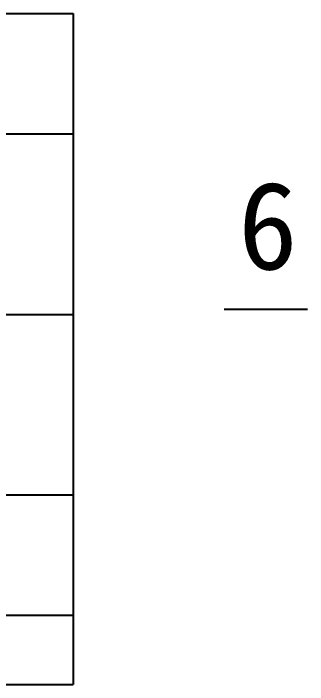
# Model space of a CAD drawing. Header units: metres. Extents: x 5647 to 73999, y 8406 to 50306.
# Drawn here: x 36358 to 37533, y 33655 to 36332 of the extents above; entities that cross this region are included whole.
import ezdxf

# ---------------------------------------------------------------- set-up
doc = ezdxf.new("R2010")
doc.units = ezdxf.units.M
for name, color, linetype in [('AXIS', 9, 'Continuous'), ('CCX', 7, 'Continuous'), ('LIS', 2, 'Continuous'), ('LT', 7, 'Continuous'), ('TXT', 7, 'Continuous')]:
    doc.layers.add(name, color=color, linetype=linetype)
doc.dimstyles.get("Standard").update_dxf_attribs({"dimtxt": 2.5, "dimasz": 2.5, "dimexe": 1.25, "dimexo": 0.625, "dimtad": 1, "dimcen": 2.5, "dimazin": 3, "dimtfac": 1, "dimtmove": 0, "dimatfit": 3})

# ---------------------------------------------------------------- blocks, each defined once
blk = doc.blocks.new('_CLOSEDFILLED')
at = {"color": 0, "linetype": 'BYBLOCK'}
blk.add_solid([(-1, 0), (0, 0), (-1, 0)], dxfattribs=at)
blk = doc.blocks.new('*D83')
for p, q in [((36116.01, 33931.05), (36116.01, 33655.2)), ((36596.25, 33931.05), (36596.25, 33655.2)), ((36116.26, 33655.2), (36355.63, 33655.2)), ((36356.63, 33655.2), (36596, 33655.2))]:
    blk.add_line(p, q)
at = {"layer": 'Defpoints'}
for p in [(36116.01, 33931.05), (36596.25, 33931.05), (36116.01, 33655.2)]:
    blk.add_point(p, dxfattribs=at)
at = {"layer": 'CCX', "xscale": 0.25, "yscale": 0.25, "rotation": 180}
blk.add_blockref('_CLOSEDFILLED', (36116.01, 33655.2), dxfattribs=at)
at = {"layer": 'CCX', "xscale": 0.25, "yscale": 0.25}
blk.add_blockref('_CLOSEDFILLED', (36596.25, 33655.2), dxfattribs=at)
at = {"layer": 'CCX', "insert": (36356.13, 33655.2), "char_height": 1, "attachment_point": 5}
blk.add_mtext('c', dxfattribs=at)

msp = doc.modelspace()

# ---------------------------------------------------------------- linework, layer by layer
at = {"layer": 'AXIS'}
for p, q in [((32754.26, 35852.04), (36596.25, 35852.04)), ((32754.26, 35131.67), (36596.25, 35131.67)), ((32754.26, 34411.3), (36596.25, 34411.3))]:
    msp.add_line(p, q, dxfattribs=at)
at = {"layer": 'LIS'}
for p, q in [((32754.26, 36332.29), (36596.25, 36332.29)), ((36596.25, 36332.29), (36596.25, 33931.05)), ((32754.26, 33931.05), (36596.25, 33931.05))]:
    msp.add_line(p, q, dxfattribs=at)
at = {"layer": 'LT'}
msp.add_lwpolyline([(37199.64, 35152.12), (37532.92, 35152.12)], dxfattribs=at)

# ---------------------------------------------------------------- texts
at = {"layer": 'TXT'}
msp.add_text('6', height=350, dxfattribs=at).set_placement((37255.35, 35310.83))

# ---------------------------------------------------------------- dimensions: what is measured, and where the dimension line sits
at = {"layer": 'CCX'}
dim = msp.add_linear_dim(base=(36116.01, 33655.2), p1=(36116.01, 33931.05), p2=(36596.25, 33931.05), text='c', dimstyle='Standard', dxfattribs=at)
dim.commit()
dim.dimension.update_dxf_attribs({"geometry": '*D83', "text_midpoint": (36356.13, 33655.2)})

doc.saveas('drawing.dxf')
